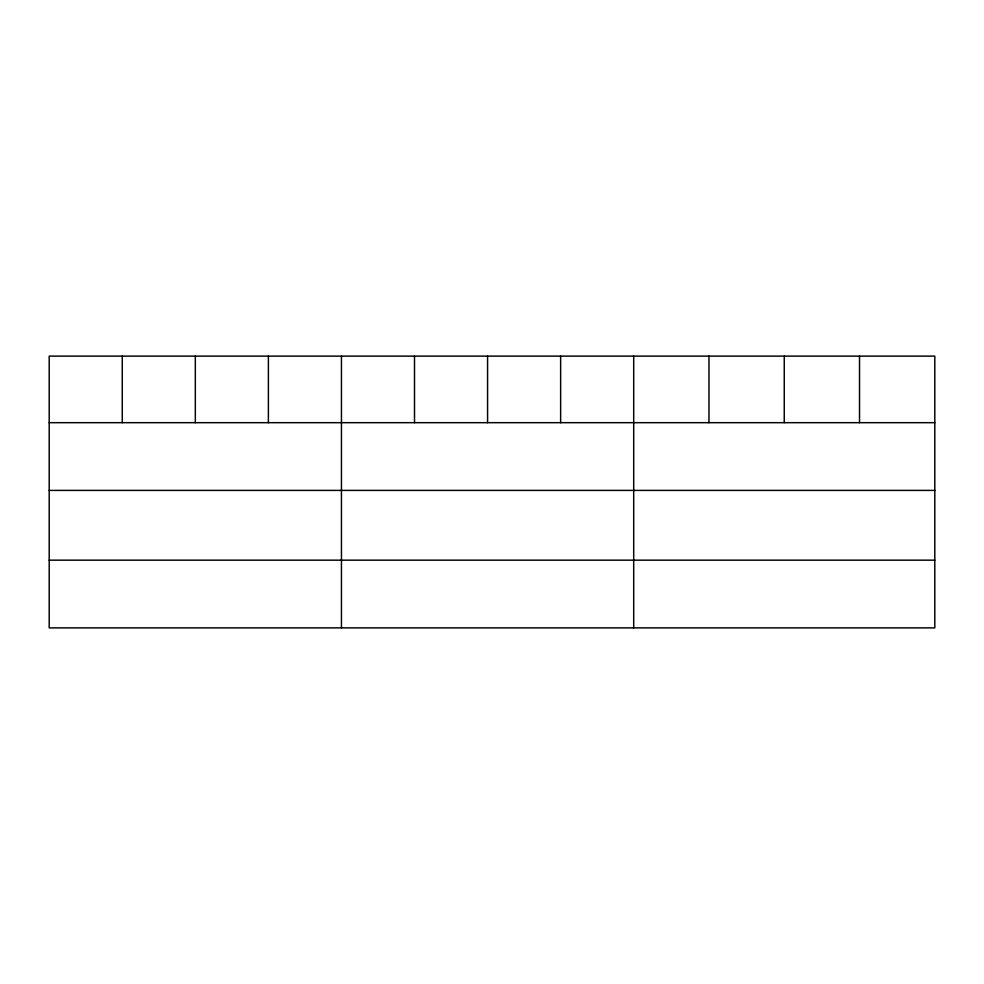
<?xml version="1.0" encoding="UTF-8"?>
<svg xmlns="http://www.w3.org/2000/svg" width="984" height="984" viewBox="0 0 984 984"><rect width="100%" height="100%" fill="white"/><g stroke="black" fill="none" stroke-linecap="round" stroke-linejoin="round"><path stroke-width="1.48" d="M934.8 490.401L934.8 356.122L49.2 356.122L49.2 627.878L934.8 627.878L934.8 490.401L49.2 490.401M49.2 422.677L934.8 422.677M49.2 560.167L934.8 560.167M859.524 356.122L859.524 422.677M784.248 356.122L784.248 422.677M708.972 356.122L708.972 422.677M633.696 356.122L633.696 627.878M560.634 356.122L560.634 422.677M487.572 356.122L487.572 422.677M414.51 356.122L414.51 422.677M341.448 356.122L341.448 627.878M268.386 356.122L268.386 422.677M195.324 356.122L195.324 422.677M122.262 356.122L122.262 422.677"/></g></svg>
